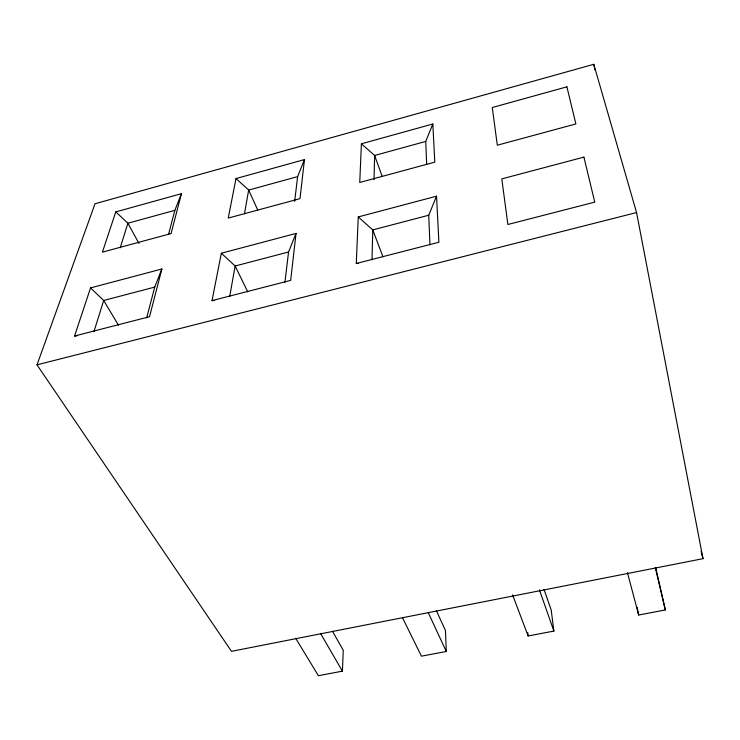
<?xml version="1.0" encoding="UTF-8"?>
<svg xmlns="http://www.w3.org/2000/svg" width="740" height="740" viewBox="0 0 740 740"><rect width="100%" height="100%" fill="white"/><g stroke="black" fill="none" stroke-linecap="round" stroke-linejoin="round"><path stroke-width="1.11" d="M372.017 259.805L372.766 229.909L358.271 216.931L436.535 196.183L438.894 242.239L356.282 263.496L358.271 216.931M374.033 179.718L374.644 155.474L361.397 143.801L432.835 123.996L434.796 162.143L359.751 182.465L361.397 143.801M295.658 638.25L318.394 675.703L342.417 671.152L343.258 650.247L332.454 631.202M296.028 233.433L290.663 280.386L212.019 300.625L221.334 253.237L296.028 233.433L288.563 251.998L284.909 282.329M304.464 159.581L300.005 198.644L228.244 218.078L236.014 178.562L304.464 159.581L297.628 176.62L294.659 201.326M229.696 296.527L235.135 266.002L221.334 253.237M244.441 213.842L248.677 190.069L236.014 178.562M161.894 268.99L149.517 316.72L74.564 336.006L90.539 287.906L161.894 268.99L154.734 287.092L146.631 318.006M181.429 193.686L171.088 233.553L102.407 252.146L115.782 211.89L181.429 193.686L174.853 210.336L168.498 234.562M93.925 331.659L103.692 300.477L154.734 287.092M120.204 247.789L127.9 223.23L174.853 210.336M37 364.839L95.034 203.759L593.785 64.297L636.557 212.556L703 558.672L231.481 651.33L37 364.839L636.557 212.556M426.675 164.317L425.731 141.442L432.835 123.996M429.959 244.894L428.747 215.229L436.535 196.183M297.628 176.62L248.677 190.069L257.742 210.049M425.731 141.442L374.644 155.474L382.062 176.12M288.563 251.998L235.135 266.002L247.771 291.893M428.747 215.229L372.766 229.909L382.996 256.863M436.36 610.602L445.452 630.526L446.303 651.468L421.439 656.177L402.542 617.798M512.607 594.895L528.12 635.965L553.881 631.081L551.217 610.112L544.029 589.373M627.465 572.677L638.648 615.014L665.343 609.954L655.677 567.608M74.564 336.006L76.858 335.868M212.019 300.625L214.295 300.532M356.282 263.496L358.521 263.468M115.782 211.89L127.9 223.23L138.981 243.442M90.539 287.906L103.692 300.477L118.502 325.267M320.494 633.348L342.417 671.152M428.275 612.72L446.303 651.468M539.404 589.845L553.881 631.081M701.104 551.383L703 558.672M655.252 567.432L665.343 609.954M593.785 64.297L594.923 69.949M637.131 607.281L638.648 615.014M527.777 632.654L528.12 635.965M566.905 86.839L492.285 107.522L497.308 145.216L575.877 123.941L566.905 86.839M583.897 157.121L501.803 178.886L507.88 224.488L594.775 202.122L583.897 157.121"/></g></svg>
